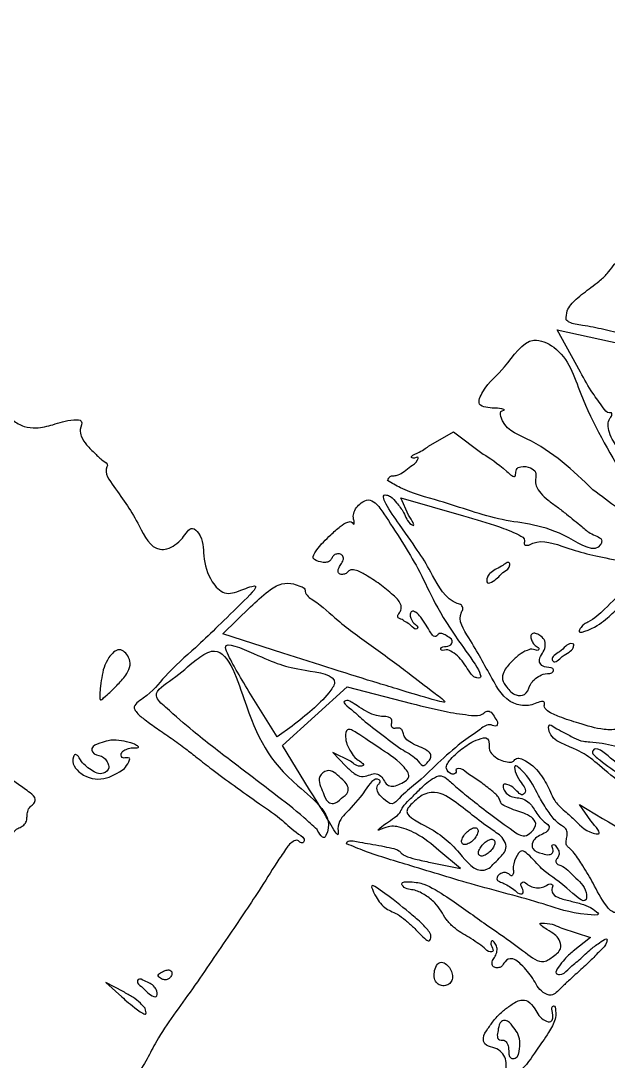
# Model space of a CAD drawing. Extents: x -3.6 to 33.9, y 40.4 to 75.
# Drawn here: x 18.51 to 23.37, y 54.42 to 63.03 of the extents above; entities that cross this region are included whole.
import ezdxf

# ---------------------------------------------------------------- set-up
doc = ezdxf.new("R2010")
doc.units = 0
doc.layers.add('Layer_1', color=7, linetype='CONTINUOUS')

msp = doc.modelspace()

# ---------------------------------------------------------------- linework, layer by layer
at = {"layer": 'Layer_1', "color": 7}
for points in [[(23.019253, 60.556462)], [(22.496498, 58.465042)], [(23.082965, 57.869512)], [(20.67305, 57.797137)], [(19.309579, 57.538492)], [(21.892572, 56.917005)], [(21.153876, 56.761433)], [(20.894347, 56.664555)], [(20.957985, 56.334795)], [(22.178307, 56.293463)], [(21.201965, 56.217698)], [(22.317452, 56.197935)], [(22.465667, 56.099595)], [(21.755776, 55.526392)], [(19.754564, 55.132988)], [(21.930716, 55.168913)], [(22.744844, 55.10331)], [(19.632518, 54.998212)], [(19.533384, 54.856155)], [(22.633448, 54.52251)]]:
    msp.add_lwpolyline(points, close=True, dxfattribs=at)
for points in [[(23.136856, 60.123135), (22.945494, 60.474038), (23.561892, 60.337823)], [(21.879663, 59.509627), (22.086908, 59.62944), (22.333108, 59.444948)], [(21.541826, 59.225423), (21.541691, 59.2254)], [(23.24139, 59.149358), (23.241416, 59.149463)], [(21.714373, 58.939853), (21.650195, 59.083253), (22.171106, 58.93353)], [(20.673052, 57.797175), (20.177156, 57.955597), (20.406761, 58.179142)], [(22.180876, 57.699502), (22.180859, 57.699795)], [(20.750589, 57.191437), (20.626464, 57.103845), (20.407393, 57.456682)], [(20.894307, 56.664615), (20.671787, 57.031095), (20.939874, 57.273773), (21.207961, 57.51645), (21.740359, 57.37938)], [(22.719476, 57.527048), (22.719483, 57.5268)], [(21.235011, 56.902613), (21.088943, 56.974088), (21.195293, 56.861633)], [(19.364188, 56.841127), (19.364186, 56.841345)], [(21.507675, 56.74638), (21.507656, 56.746238)], [(23.222963, 56.40738), (23.130686, 56.542455), (23.320028, 56.428358)], [(21.896026, 56.06256), (22.14553, 56.01291), (21.966685, 56.163525)], [(22.984473, 55.518555), (23.221676, 55.442332), (23.07808, 55.328062)], [(19.353514, 54.99354), (19.208674, 55.069252), (19.34101, 54.95004)]]:
    msp.add_lwpolyline(points, dxfattribs=at)
at = {"layer": 'Layer_1', "color": 1}
msp.add_open_spline([(26.879055, 46.165073), (25.053792, 44.812835), (21.453543, 42.145605), (14.976456, 40.353479), (8.554845, 40.482925), (2.810203, 42.732913), (-1.47493, 46.872432), (-3.677904, 52.393004), (-3.506821, 58.493531), (-1.109716, 64.399494), (3.172887, 69.467984), (8.838825, 73.13905), (15.243024, 75.014668), (21.683129, 74.864038), (27.423496, 72.618946), (31.708651, 68.479402), (33.915527, 62.95436), (33.727928, 56.872752), (31.397487, 50.890427), (28.416989, 47.773437), (26.879055, 46.165073)], degree=3, knots=[0, 0, 0, 0, 6.766367, 13.346357, 19.73316, 25.749556, 31.41027, 37.120766, 43.060724, 49.272926, 55.895829, 62.662196, 69.242186, 75.628989, 81.645385, 87.3061, 93.016595, 98.956553, 105.168756, 111.791658, 111.791658, 111.791658, 111.791658], dxfattribs=at)
at = {"layer": 'Layer_1', "color": 7}
for points, knots in [([(12.908313, 62.069722), (12.985274, 62.053514), (13.12129, 62.024867), (13.286492, 61.99604), (13.392733, 61.983628), (13.465095, 61.993939), (13.54021, 61.987402), (13.794437, 61.958453), (14.131521, 61.898396), (14.539198, 61.846976), (14.761083, 61.763507), (14.979744, 61.762374), (14.975327, 61.592128), (14.854241, 61.669412), (14.748378, 61.632824), (14.913764, 61.595222), (15.004373, 61.531811), (15.349057, 61.532803), (15.241598, 61.284195), (14.998975, 61.46286), (14.789169, 61.489838), (14.691417, 61.519295), (14.565838, 61.51939), (14.66107, 61.455371), (14.750216, 61.431081), (14.910856, 61.381346), (15.070329, 61.335791), (15.216173, 61.28883), (15.301581, 61.234495), (15.373899, 61.209555), (15.369449, 61.155712), (15.312554, 61.192153), (15.274634, 61.192762), (15.235013, 61.178663), (15.237526, 61.147915), (15.234966, 61.109042), (15.171885, 61.131377), (15.116374, 61.157855), (15.068123, 61.196064), (14.998223, 61.204913), (15.033217, 61.134212), (15.09019, 61.084294), (15.216859, 61.002135), (15.343333, 60.987334), (15.405722, 60.922783), (15.407113, 60.884875), (15.397977, 60.846898), (15.3919, 60.794273), (15.337191, 60.800977), (15.316239, 60.853063), (15.278674, 60.906721), (15.202843, 60.904253), (15.150412, 60.851103), (15.08754, 60.810029), (15.017014, 60.794327), (14.968819, 60.821175), (14.911729, 60.845892), (14.936659, 60.895073), (14.993757, 60.885138), (15.051571, 60.87445), (15.075822, 60.924656), (15.018848, 60.948649), (14.974474, 60.974655), (14.91507, 60.977981), (14.861103, 60.955294), (14.798513, 60.931573), (14.716801, 60.947829), (14.635506, 60.987751), (14.547808, 61.030799), (14.458279, 61.050671), (14.393953, 61.071216), (14.317566, 61.036623), (14.459874, 60.97715), (14.592849, 60.911827), (14.857337, 60.798498), (15.076114, 60.665552), (15.215161, 60.564103), (15.256082, 60.491855), (15.293592, 60.481067), (15.302653, 60.514139), (15.31593, 60.539517), (15.343656, 60.556186), (15.372416, 60.55615), (15.397289, 60.543395), (15.40064, 60.51467), (15.373824, 60.49196), (15.361907, 60.438582), (15.371148, 60.36297), (15.398493, 60.27133), (15.427331, 60.173892), (15.443251, 60.080859), (15.432836, 59.984135), (15.429024, 59.868003), (15.456447, 59.777582), (15.506823, 59.655497), (15.561363, 59.710612), (15.592688, 59.768797), (15.640305, 59.862405), (15.691905, 59.978963), (15.750769, 60.105653), (15.807842, 60.227751), (15.856116, 60.334981), (15.896094, 60.419321), (15.915381, 60.478421), (15.937172, 60.514766), (15.971208, 60.519281), (16.003161, 60.504153), (16.026199, 60.471592), (16.027976, 60.427346), (15.996492, 60.375961), (15.964804, 60.292921), (16.057595, 60.216951), (16.145254, 60.243141), (16.206604, 60.27362), (16.249385, 60.28055), (16.281852, 60.26527), (16.283564, 60.2353), (16.260664, 60.215946), (16.229549, 60.212201), (16.196046, 60.205511), (16.173236, 60.177959), (16.174285, 60.145455), (16.18594, 60.114687), (16.221433, 60.108611), (16.270127, 60.158653), (16.381552, 60.181008), (16.512189, 60.161526), (16.604987, 60.087729), (16.598829, 60.01321), (16.647849, 59.989866), (16.693801, 60.012733), (16.730745, 60.034125), (16.774655, 60.027058), (16.764607, 59.987319), (16.743089, 59.957735), (16.700425, 59.934689), (16.657582, 59.921359), (16.593002, 59.928053), (16.610463, 59.863347), (16.746389, 59.798818), (16.979259, 59.598451), (17.289804, 59.498002), (17.501232, 59.212307), (17.598387, 59.268105), (17.620751, 59.301413), (17.650404, 59.342786), (17.670582, 59.388105), (17.680756, 59.428344), (17.660503, 59.458134), (17.628428, 59.450095), (17.604661, 59.425977), (17.590927, 59.391441), (17.576983, 59.353565), (17.533592, 59.344392), (17.499476, 59.367294), (17.453322, 59.400854), (17.499905, 59.459773), (17.566148, 59.478537), (17.620958, 59.51413), (17.671806, 59.538289), (17.665745, 59.563919), (17.651005, 59.58314), (17.706246, 59.58778), (17.746777, 59.5957), (17.812304, 59.607106), (17.866464, 59.634656), (17.891971, 59.666879), (17.909213, 59.709807), (17.870218, 59.714139), (17.844504, 59.669365), (17.772665, 59.649557), (17.702785, 59.697604), (17.693307, 59.762033), (17.711446, 59.801581), (17.737692, 59.806823), (17.761794, 59.776455), (17.831823, 59.792433), (17.87249, 59.850072), (17.904365, 59.915029), (17.874405, 59.945527), (17.85649, 59.928644), (17.850939, 59.905136), (17.836523, 59.876924), (17.808546, 59.860239), (17.777644, 59.859366), (17.751731, 59.876179), (17.745765, 59.908509), (17.774376, 59.952264), (17.773477, 60.042482), (17.694858, 60.138341), (17.563327, 60.203764), (17.394529, 60.279129), (17.296065, 60.36627), (17.153906, 60.471975), (17.215349, 60.512436), (17.265099, 60.510563), (17.412644, 60.490158), (17.556074, 60.453924), (17.770207, 60.394895), (17.737109, 60.284783), (17.711803, 60.205782), (17.776159, 60.134246), (17.892284, 60.112817), (18.026655, 60.05533), (18.140787, 59.93826), (18.167568, 59.825408), (18.172681, 59.738652), (18.125134, 59.705073), (18.064052, 59.726563), (17.983545, 59.743229), (17.938225, 59.652138), (18.003376, 59.604316), (18.044841, 59.555023), (18.059258, 59.500415), (18.051229, 59.446365), (18.042064, 59.395435), (18.057994, 59.349546), (18.092922, 59.322956), (18.138886, 59.321988), (18.16801, 59.366875), (18.168439, 59.422929), (18.177536, 59.484514), (18.208326, 59.536992), (18.256082, 59.565087), (18.311918, 59.576998), (18.326766, 59.644481), (18.313027, 59.706899), (18.255277, 59.806727), (18.367924, 59.813611), (18.425071, 59.726324), (18.52887, 59.667239), (18.645559, 59.65594), (18.787527, 59.688676), (18.889175, 59.729431), (19.028998, 59.730001), (18.989225, 59.649275), (19.005814, 59.582145), (19.050497, 59.512952), (19.121084, 59.450095), (19.168655, 59.39749), (19.230716, 59.363204), (19.191437, 59.28901), (19.333933, 59.099307), (19.459541, 58.914808), (19.584863, 58.646746), (19.721658, 58.656213), (19.785409, 58.693751), (19.851458, 58.746427), (19.910684, 58.860638), (20.018425, 58.751203), (20.01177, 58.589305), (20.057022, 58.409832), (20.190334, 58.267153), (20.314141, 58.311215), (20.515371, 58.389533), (20.178773, 58.059153), (20.018437, 57.898711), (19.70283, 57.622568), (19.582635, 57.456002), (19.422382, 57.361507), (19.47727, 57.28757), (19.541148, 57.237205), (19.638906, 57.167674), (19.752947, 57.091546), (19.864183, 57.01051), (19.973609, 56.922828), (20.105386, 56.819522), (20.278709, 56.69355), (20.47206, 56.554361), (20.665578, 56.423629), (20.761171, 56.322671), (20.864906, 56.259603), (20.840312, 56.222577), (20.814983, 56.225988), (20.79721, 56.253984), (20.737052, 56.229918), (20.689297, 56.160316), (20.597244, 56.021788), (20.445872, 55.776627), (20.200129, 55.419296), (19.923239, 55.003796), (19.611611, 54.590623), (19.517864, 54.345991), (19.321494, 54.145636), (19.386796, 54.119815), (19.39583, 54.093987), (19.395708, 54.065732), (19.375777, 54.040507), (19.341684, 54.029328), (19.295956, 54.043131), (19.223909, 54.008741), (19.143132, 53.930103), (19.035991, 53.799223), (18.893735, 53.614297), (18.706342, 53.390421), (18.56617, 53.227167), (18.494267, 53.143425)], [0, 0, 0, 0, 0.235801, 0.416737, 0.504202, 0.554265, 0.634872, 0.72918, 1.322073, 1.676196, 1.920001, 2.105714, 2.15498, 2.329899, 2.352013, 2.434267, 2.597599, 2.917187, 2.970284, 3.296404, 3.48469, 3.619821, 3.675509, 3.726079, 3.847525, 4.016867, 4.200481, 4.35911, 4.459537, 4.528389, 4.541029, 4.599051, 4.643997, 4.674875, 4.703607, 4.730169, 4.770011, 4.850463, 4.936907, 4.967022, 5.007608, 5.096562, 5.234859, 5.435051, 5.45944, 5.494917, 5.539375, 5.589125, 5.614161, 5.677585, 5.745057, 5.79465, 5.881466, 5.959827, 6.022644, 6.079984, 6.13707, 6.156732, 6.221194, 6.286142, 6.305758, 6.364163, 6.418533, 6.475504, 6.530026, 6.594528, 6.67183, 6.770013, 6.867491, 6.963989, 7.040859, 7.077877, 7.152256, 7.325308, 7.662819, 7.936535, 8.117462, 8.161439, 8.183642, 8.212375, 8.243522, 8.273109, 8.302741, 8.327758, 8.348801, 8.377309, 8.425583, 8.505391, 8.604705, 8.711737, 8.811164, 8.883745, 9.005433, 9.140822, 9.228177, 9.261496, 9.336496, 9.43911, 9.570659, 9.721002, 9.857591, 9.974874, 10.074606, 10.135239, 10.164877, 10.193489, 10.228412, 10.266856, 10.307525, 10.352365, 10.448758, 10.536253, 10.645626, 10.701164, 10.74385, 10.772542, 10.795584, 10.820394, 10.854181, 10.889243, 10.919899, 10.951632, 10.984214, 11.008222, 11.045151, 11.179977, 11.330209, 11.440275, 11.491543, 11.52492, 11.580705, 11.634256, 11.65745, 11.689132, 11.726817, 11.773651, 11.825103, 11.877554, 11.904868, 11.986232, 12.319457, 12.798518, 13.061662, 13.081725, 13.123712, 13.180028, 13.234316, 13.273361, 13.298578, 13.325197, 13.358309, 13.398356, 13.437582, 13.46996, 13.513738, 13.563966, 13.604461, 13.698035, 13.770845, 13.815445, 13.833074, 13.844475, 13.876284, 13.935591, 14.004757, 14.064681, 14.108753, 14.143187, 14.158099, 14.204917, 14.281264, 14.353496, 14.432261, 14.456022, 14.475205, 14.500454, 14.559892, 14.649901, 14.722761, 14.737896, 14.753801, 14.781614, 14.813968, 14.844493, 14.874841, 14.902436, 14.929553, 14.963342, 15.054166, 15.177149, 15.313088, 15.498546, 15.699931, 15.80966, 15.838852, 15.890305, 15.958344, 16.281115, 16.399874, 16.491836, 16.572605, 16.636072, 16.74878, 16.92174, 17.069562, 17.215765, 17.271054, 17.308793, 17.367748, 17.45878, 17.517631, 17.609247, 17.659113, 17.714498, 17.770677, 17.822594, 17.867815, 17.908072, 17.948472, 17.988877, 18.05168, 18.116273, 18.174108, 18.226053, 18.281498, 18.327903, 18.40761, 18.504647, 18.541301, 18.684744, 18.791065, 18.891371, 19.030454, 19.210622, 19.27305, 19.342989, 19.40011, 19.484414, 19.584739, 19.67396, 19.726485, 19.737923, 19.909834, 20.299776, 20.55841, 20.615221, 20.689721, 20.773191, 20.889807, 20.953204, 21.14513, 21.369926, 21.507737, 21.652035, 21.768484, 21.952717, 22.481144, 22.82735, 23.083023, 23.193097, 23.23567, 23.326083, 23.447402, 23.590923, 23.738981, 23.859654, 24.011592, 24.241613, 24.500019, 24.736507, 24.909461, 24.983309, 25.002052, 25.021102, 25.049231, 25.088953, 25.179463, 25.309978, 25.583512, 26.047492, 26.60158, 27.11766, 27.482208, 27.617521, 27.641686, 27.667012, 27.694667, 27.723511, 27.756943, 27.796025, 27.861067, 27.980225, 28.136761, 28.366497, 28.680929, 29.012092, 29.012092, 29.012092, 29.012092]), ([(23.019253, 60.556455), (23.019995, 60.581519), (23.021969, 60.648268), (23.110955, 60.737832), (23.205428, 60.810288), (23.29617, 60.87638), (23.358386, 60.935965), (23.406338, 60.999446), (23.4505, 61.05589), (23.501311, 61.092918), (23.588366, 61.12824), (23.739792, 61.000507), (23.981609, 60.864399), (24.291729, 60.625761), (24.600041, 60.393492), (24.839421, 60.231174), (24.979707, 60.124393), (25.039812, 60.107267), (25.06459, 60.090411), (25.021824, 60.035771), (24.839072, 60.154015), (24.554391, 60.155503), (24.137992, 60.287), (23.722032, 60.383634), (23.392424, 60.462438), (23.19413, 60.505558), (23.097521, 60.517193), (23.04916, 60.530282), (23.02769, 60.549077), (23.019253, 60.556462)], [0, 0, 0, 0, 0.073326, 0.195274, 0.352184, 0.438701, 0.530642, 0.609319, 0.677609, 0.743846, 0.797958, 0.943808, 1.25922, 1.677681, 2.097295, 2.415304, 2.56325, 2.598026, 2.618084, 2.63239, 2.77104, 3.105596, 3.564053, 4.03407, 4.398877, 4.579659, 4.640864, 4.69235, 4.725676, 4.725676, 4.725676, 4.725676]), ([(23.241416, 59.149463), (23.075584, 59.30769), (22.842001, 59.530562), (22.489596, 59.653956), (22.470561, 59.805121), (22.523166, 59.809411), (22.462505, 59.82359), (22.415343, 59.824509), (22.266958, 59.832956), (22.359462, 60.034579), (22.525685, 60.146204), (22.689138, 60.443238), (23.025814, 60.2949), (23.156748, 59.831712), (23.447204, 59.336634), (23.623982, 59.064507), (23.699183, 58.801071), (23.555538, 58.927649), (23.433844, 59.000333), (23.311007, 59.095451), (23.24139, 59.149358)], [0, 0, 0, 0, 0.692248, 0.97507, 1.023139, 1.045122, 1.070412, 1.134804, 1.258199, 1.361594, 1.637, 1.964575, 2.138468, 2.583791, 3.354471, 3.733364, 3.81731, 3.908986, 4.101445, 4.353195, 4.353195, 4.353195, 4.353195]), ([(23.683282, 59.021475), (23.655633, 59.086675), (23.608998, 59.196648), (23.564125, 59.335979), (23.569922, 59.431174), (23.602614, 59.472733), (23.604838, 59.51116), (23.578267, 59.532642), (23.547235, 59.530896), (23.517039, 59.515483), (23.5095, 59.487012), (23.47994, 59.46308), (23.442679, 59.505973), (23.407195, 59.550445), (23.376343, 59.618435), (23.362482, 59.682456), (23.374374, 59.735805), (23.397549, 59.758455), (23.400108, 59.789608), (23.356545, 59.77988), (23.309765, 59.856075), (23.227032, 59.958261), (23.169851, 60.062808), (23.136856, 60.123135)], [0, 0, 0, 0, 0.212344, 0.358158, 0.438714, 0.482188, 0.5141, 0.541938, 0.572874, 0.603551, 0.635627, 0.658893, 0.699805, 0.768999, 0.847293, 0.915272, 0.965445, 0.999422, 1.016839, 1.035394, 1.100983, 1.249793, 1.452808, 1.452808, 1.452808, 1.452808]), ([(21.541691, 59.2254), (21.545213, 59.233851), (21.551826, 59.249716), (21.572237, 59.267001), (21.599698, 59.264159), (21.636559, 59.2725), (21.682506, 59.300856), (21.734112, 59.347653), (21.780126, 59.37127), (21.80252, 59.431997), (21.761276, 59.403119), (21.723104, 59.425226), (21.820576, 59.464384), (21.856299, 59.491737), (21.879663, 59.509627)], [0, 0, 0, 0, 0.027452, 0.051536, 0.073224, 0.106984, 0.163621, 0.233413, 0.31106, 0.331993, 0.374835, 0.387897, 0.445957, 0.555727, 0.555727, 0.555727, 0.555727]), ([(22.333108, 59.444948), (22.388231, 59.410279), (22.460997, 59.364515), (22.599244, 59.235291), (22.60254, 59.292475), (22.60578, 59.317037), (22.621786, 59.334665), (22.663261, 59.344089), (22.716644, 59.340184), (22.778155, 59.296294), (22.76241, 59.235331), (22.768932, 59.173774), (22.809749, 59.114852), (22.871619, 59.059638), (22.947044, 59.006765), (23.018914, 58.950658), (23.085053, 58.895031), (23.1571, 58.840875), (23.217877, 58.777579), (23.328083, 58.751428), (23.272209, 58.607257), (22.899683, 58.867388), (22.513331, 58.864596), (22.035096, 59.045351), (21.709618, 59.124609), (21.576773, 59.204426), (21.541826, 59.225423)], [0, 0, 0, 0, 0.243293, 0.321164, 0.354696, 0.376722, 0.398171, 0.420198, 0.501624, 0.556256, 0.617104, 0.669383, 0.74092, 0.82402, 0.91867, 1.01678, 1.097154, 1.179204, 1.281772, 1.382723, 1.414347, 1.681619, 2.254701, 2.796136, 3.137418, 3.259246, 3.259246, 3.259246, 3.259246]), ([(24.087466, 56.924625), (23.990436, 56.953876), (23.824048, 57.004035), (23.688089, 57.076449), (23.530254, 57.109711), (23.570842, 57.16211), (23.602157, 57.203344), (23.628856, 57.239611), (23.697234, 57.302034), (23.625005, 57.283464), (23.574755, 57.227235), (23.466244, 57.158923), (23.302864, 57.160707), (23.139357, 57.210396), (22.981131, 57.261047), (22.881848, 57.301137), (22.829932, 57.349691), (22.847378, 57.393414), (22.800964, 57.398015), (22.764282, 57.374661), (22.704742, 57.361286), (22.643743, 57.362112), (22.513077, 57.398157), (22.378778, 57.631917), (22.257842, 57.859381), (22.112547, 58.078328), (22.170282, 58.163957), (22.152764, 58.198552), (22.02493, 58.226384), (21.869997, 58.537122), (21.756738, 58.693245), (21.446037, 59.137127), (21.580409, 59.089837), (21.619977, 59.033212), (21.684684, 58.960108), (21.703616, 58.879289), (21.777976, 58.83963), (21.744108, 58.892997), (21.714373, 58.939853)], [0, 0, 0, 0, 0.289277, 0.496054, 0.576425, 0.607678, 0.663552, 0.732277, 0.788583, 0.809672, 0.903966, 1.038533, 1.167357, 1.381421, 1.551401, 1.661394, 1.711129, 1.74033, 1.764919, 1.818285, 1.877707, 1.941946, 2.00101, 2.27582, 2.660781, 2.881777, 2.915413, 2.944086, 2.981012, 3.290557, 3.794243, 4.060019, 4.095165, 4.167777, 4.266579, 4.386398, 4.399257, 4.491786, 4.491786, 4.491786, 4.491786]), ([(22.180859, 57.699795), (22.166, 57.721313), (22.137618, 57.762415), (22.081567, 57.80349), (22.036028, 57.831794), (21.9811, 57.81146), (21.98234, 57.850122), (22.029926, 57.850114), (22.072959, 57.862209), (22.079318, 57.91139), (22.036563, 57.933992), (22.004882, 57.956009), (21.965269, 57.964537), (21.953552, 57.938783), (21.921809, 57.927627), (21.892967, 57.977631), (21.858921, 58.02729), (21.8199, 58.090306), (21.785054, 58.131352), (21.740052, 58.150553), (21.722995, 58.11563), (21.736165, 58.079872), (21.750743, 58.043093), (21.804284, 58.010741), (21.767097, 57.985346), (21.735271, 58.033395), (21.690483, 58.051496), (21.658835, 58.078496), (21.629743, 58.08389), (21.622167, 58.104415), (21.634705, 58.126696), (21.659855, 58.154117), (21.649783, 58.22147), (21.575844, 58.287768), (21.480291, 58.369378), (21.370761, 58.437119), (21.291932, 58.483842), (21.226686, 58.489773), (21.206102, 58.457294), (21.177769, 58.448206), (21.149721, 58.444883), (21.128237, 58.466434), (21.135399, 58.500052), (21.155429, 58.530605), (21.175891, 58.562562), (21.176813, 58.599406), (21.150049, 58.619275), (21.120188, 58.619019), (21.091503, 58.606876), (21.079322, 58.58007), (21.061993, 58.553591), (21.024838, 58.544792), (20.980882, 58.551693), (20.904084, 58.572953), (20.975597, 58.688479), (21.051139, 58.755969), (21.140841, 58.841246), (21.1977, 58.879519), (21.245786, 58.890183), (21.260512, 58.856099), (21.268978, 58.883771), (21.255144, 58.908724), (21.258897, 58.956102), (21.282169, 59.003275), (21.323528, 59.042837), (21.381798, 59.078205), (21.45795, 59.030717), (21.584832, 58.837868), (21.857821, 58.418862), (21.940318, 58.132313), (22.388204, 57.549282), (22.245945, 57.60366), (22.217335, 57.645651), (22.194231, 57.679777), (22.180876, 57.699502)], [0, 0, 0, 0, 0.078103, 0.149182, 0.203236, 0.246891, 0.255886, 0.303196, 0.353503, 0.378647, 0.431281, 0.474852, 0.505995, 0.530678, 0.549351, 0.594652, 0.669013, 0.748494, 0.807577, 0.840017, 0.865579, 0.901474, 0.94929, 1.001219, 1.010433, 1.066954, 1.121434, 1.165477, 1.189672, 1.201081, 1.225207, 1.26045, 1.310351, 1.405818, 1.55063, 1.690722, 1.787476, 1.832244, 1.862537, 1.892389, 1.91957, 1.942126, 1.971428, 2.012674, 2.05367, 2.084185, 2.112012, 2.142659, 2.171262, 2.199333, 2.228363, 2.26293, 2.303912, 2.372015, 2.43755, 2.618099, 2.722324, 2.795642, 2.831263, 2.850186, 2.861168, 2.893889, 2.940594, 2.99376, 3.048892, 3.114493, 3.174764, 3.290055, 3.822338, 4.510668, 4.852482, 4.877174, 4.92963, 5.001489, 5.001489, 5.001489, 5.001489]), ([(22.171106, 58.93353), (22.270589, 58.904259), (22.429492, 58.857506), (22.583918, 58.79792), (22.687962, 58.744499), (22.664772, 58.693057), (22.708887, 58.685968), (22.80519, 58.749383), (23.09432, 58.637322), (23.315498, 58.587623), (23.745976, 58.511385), (23.492422, 58.315408), (23.368408, 58.188189), (23.243758, 58.070776), (23.165916, 58.037095), (23.143608, 58.011674), (23.107848, 57.953907), (23.270356, 58.008214), (23.341308, 58.074313), (23.447088, 58.159593), (23.4898, 58.23221), (23.536579, 58.277634), (23.574064, 58.311875), (23.594535, 58.330575)], [0, 0, 0, 0, 0.302887, 0.483797, 0.551951, 0.582168, 0.60498, 0.656208, 0.930431, 1.371108, 1.603221, 1.773616, 2.058174, 2.232883, 2.267308, 2.305338, 2.342114, 2.417055, 2.608002, 2.750537, 2.791488, 2.860776, 2.944139, 2.944139, 2.944139, 2.944139]), ([(22.49649, 58.465035), (22.525012, 58.481278), (22.558575, 58.500391), (22.547461, 58.564252), (22.481785, 58.508871), (22.43356, 58.492943), (22.390931, 58.459312), (22.361705, 58.427577), (22.358548, 58.361739), (22.443139, 58.405875), (22.474581, 58.44074), (22.496498, 58.465042)], [0, 0, 0, 0, 0.084012, 0.098859, 0.167883, 0.230142, 0.283806, 0.319571, 0.366784, 0.414366, 0.523847, 0.523847, 0.523847, 0.523847]), ([(20.406761, 58.179142), (20.45467, 58.22463), (20.532729, 58.298743), (20.653176, 58.377878), (20.755432, 58.375987), (20.812321, 58.350755), (20.860177, 58.335838), (20.857169, 58.278048), (20.983477, 58.202978), (21.148429, 58.042019), (21.423264, 57.849293), (21.711651, 57.637078), (21.863564, 57.514927), (22.068849, 57.364893), (21.715735, 57.471488), (21.390066, 57.567134), (20.956076, 57.706349), (20.67305, 57.797137)], [0, 0, 0, 0, 0.198966, 0.324178, 0.420561, 0.48374, 0.52484, 0.543328, 0.64224, 0.90441, 1.274465, 1.646481, 1.91355, 2.018098, 2.14917, 2.591183, 3.419861, 3.419861, 3.419861, 3.419861]), ([(20.407393, 57.456682), (20.369916, 57.518482), (20.304604, 57.626181), (20.239861, 57.743168), (20.157613, 57.915549), (20.587652, 57.723201), (20.717252, 57.669132), (21.162833, 57.61151), (21.030609, 57.432183), (20.917223, 57.323469), (20.807812, 57.236778), (20.750589, 57.191437)], [0, 0, 0, 0, 0.212368, 0.370101, 0.439888, 0.678746, 1.127494, 1.391974, 1.486918, 1.683576, 1.899214, 1.899214, 1.899214, 1.899214]), ([(22.719483, 57.5268), (22.726798, 57.540746), (22.743072, 57.571773), (22.790286, 57.603032), (22.842653, 57.632451), (22.907373, 57.622319), (22.920483, 57.677622), (22.853375, 57.674511), (22.807293, 57.695261), (22.790179, 57.750298), (22.824141, 57.794942), (22.849481, 57.844184), (22.846847, 57.899726), (22.814103, 57.936854), (22.779252, 57.956009), (22.745605, 57.96435), (22.722911, 57.942541), (22.728468, 57.911211), (22.745137, 57.88031), (22.764663, 57.854316), (22.803135, 57.837657), (22.781293, 57.812108), (22.743975, 57.836112), (22.688345, 57.818413), (22.625127, 57.782696), (22.561629, 57.718992), (22.50391, 57.656692), (22.482393, 57.571972), (22.533932, 57.506239), (22.587826, 57.441897), (22.688325, 57.444737), (22.708338, 57.497618), (22.719476, 57.527048)], [0, 0, 0, 0, 0.046639, 0.103762, 0.163977, 0.233194, 0.248462, 0.309702, 0.364102, 0.402872, 0.462154, 0.520569, 0.56863, 0.618206, 0.660375, 0.690267, 0.712638, 0.741602, 0.777439, 0.816574, 0.849578, 0.860843, 0.899233, 0.953669, 1.029584, 1.116527, 1.221615, 1.283335, 1.357068, 1.457082, 1.52551, 1.611378, 1.611378, 1.611378, 1.611378]), ([(19.309582, 57.538492), (19.335528, 57.566211), (19.378406, 57.612019), (19.416483, 57.692452), (19.402421, 57.772878), (19.317159, 57.855875), (19.205771, 57.737522), (19.177579, 57.623899), (19.162599, 57.507296), (19.157792, 57.456235), (19.159583, 57.3978), (19.206583, 57.439307), (19.247288, 57.473753), (19.286851, 57.514871), (19.309579, 57.538492)], [0, 0, 0, 0, 0.114172, 0.188682, 0.254471, 0.354103, 0.462452, 0.639354, 0.730184, 0.795901, 0.823438, 0.854474, 0.924282, 1.018522, 1.018522, 1.018522, 1.018522]), ([(20.957982, 56.334803), (20.922178, 56.368221), (20.808143, 56.474657), (20.570547, 56.656193), (20.265202, 56.890308), (19.95097, 57.127898), (19.762229, 57.297071), (19.57269, 57.462444), (19.8029, 57.600305), (19.915319, 57.715545), (20.195748, 57.908373), (20.4138, 57.187401), (20.60794, 56.808571), (21.122487, 56.446793), (21.015403, 56.259673), (20.979969, 56.295117), (20.966842, 56.318808), (20.957985, 56.334795)], [0, 0, 0, 0, 0.146914, 0.467917, 0.89394, 1.312162, 1.613155, 1.734264, 1.924587, 2.180292, 2.325145, 2.799564, 3.650225, 4.12066, 4.143753, 4.172732, 4.232857, 4.232857, 4.232857, 4.232857]), ([(23.082967, 57.869512), (23.0748, 57.872618), (23.051056, 57.881644), (23.007263, 57.848194), (22.969251, 57.802803), (22.889927, 57.766289), (22.923401, 57.704775), (22.9864, 57.774736), (23.037878, 57.797182), (23.08031, 57.832476), (23.082252, 57.85957), (23.082965, 57.869512)], [0, 0, 0, 0, 0.02514, 0.073086, 0.141887, 0.231856, 0.244238, 0.329316, 0.396659, 0.446991, 0.476171, 0.476171, 0.476171, 0.476171]), ([(21.740359, 57.37938), (21.83998, 57.354308), (22.005015, 57.312773), (22.196655, 57.283368), (22.318327, 57.274305), (22.36049, 57.32425), (22.409094, 57.306076), (22.425494, 57.261627), (22.459726, 57.225827), (22.438933, 57.182609), (22.376764, 57.221215), (22.279903, 57.140586), (22.133398, 57.046725), (21.958953, 56.886499), (21.79124, 56.722331), (21.66568, 56.628602), (21.577519, 56.525874), (21.504849, 56.593034), (21.455213, 56.636811), (21.449405, 56.698305), (21.474459, 56.716214), (21.484174, 56.736453), (21.434654, 56.779892), (21.324387, 56.603927), (21.225828, 56.504578), (21.119793, 56.390412), (21.142928, 56.252883), (20.996125, 56.509809), (20.937279, 56.599279), (20.894347, 56.664555)], [0, 0, 0, 0, 0.305665, 0.506376, 0.599155, 0.64363, 0.676394, 0.731854, 0.784855, 0.8055, 0.849777, 0.945204, 1.140077, 1.396143, 1.647708, 1.829717, 1.90306, 1.986536, 2.064815, 2.112903, 2.139338, 2.156496, 2.168782, 2.3122, 2.554213, 2.705027, 2.750766, 2.869322, 3.18918, 3.18918, 3.18918, 3.18918]), ([(21.892564, 56.917088), (21.897336, 56.929601), (21.908097, 56.957817), (21.862485, 56.998058), (21.804909, 57.019664), (21.741263, 57.04819), (21.692124, 57.08337), (21.670559, 57.12393), (21.667177, 57.157966), (21.642199, 57.177865), (21.615102, 57.175348), (21.588594, 57.17015), (21.569926, 57.192889), (21.57729, 57.219076), (21.577261, 57.250954), (21.545109, 57.272015), (21.50098, 57.270095), (21.441886, 57.278165), (21.374118, 57.305704), (21.310352, 57.34762), (21.255106, 57.382392), (21.2147, 57.409631), (21.160701, 57.392406), (21.266261, 57.312404), (21.340211, 57.23467), (21.507606, 57.11649), (21.655595, 56.99239), (21.772418, 56.941379), (21.827859, 56.85562), (21.857197, 56.873184), (21.872162, 56.891731), (21.885049, 56.907689), (21.892572, 56.917005)], [0, 0, 0, 0, 0.036975, 0.083378, 0.155698, 0.22909, 0.290707, 0.332782, 0.363098, 0.389676, 0.417846, 0.44332, 0.464309, 0.492356, 0.521644, 0.552681, 0.593841, 0.653275, 0.730274, 0.811073, 0.880999, 0.928937, 0.951243, 1.017252, 1.170853, 1.380491, 1.58936, 1.740538, 1.801295, 1.811659, 1.837239, 1.873123, 1.873123, 1.873123, 1.873123]), ([(24.041493, 56.28165), (24.017154, 56.304349), (23.97289, 56.345629), (23.92592, 56.408289), (23.91077, 56.46581), (23.922867, 56.502077), (23.924842, 56.528857), (23.912158, 56.548731), (23.883737, 56.556149), (23.84901, 56.582423), (23.80889, 56.598826), (23.755029, 56.66008), (23.747364, 56.596956), (23.794288, 56.558879), (23.871244, 56.487327), (23.798378, 56.442225), (23.750775, 56.509093), (23.703753, 56.550496), (23.681567, 56.594718), (23.695566, 56.678995), (23.552872, 56.802264), (23.448483, 56.871469), (23.25573, 57.041158), (23.233787, 56.964912), (23.263836, 56.939145), (23.34118, 56.877099), (23.459965, 56.792142), (23.573686, 56.725861), (23.656786, 56.57994), (23.279287, 56.862383), (23.187414, 56.986154), (22.860234, 57.084485), (22.878167, 57.213186), (22.941394, 57.168917), (22.996179, 57.14309), (23.07806, 57.095608), (23.150882, 57.064115), (23.334797, 57.059472), (23.733518, 56.943299), (24.078622, 56.761379), (24.743276, 56.742976), (24.60596, 56.508969), (24.490267, 56.391473), (24.353677, 56.279238), (24.242824, 56.188117), (24.125042, 56.199724), (24.073695, 56.250045), (24.041445, 56.28165)], [0, 0, 0, 0, 0.099731, 0.181372, 0.233105, 0.268691, 0.295237, 0.310096, 0.335171, 0.379686, 0.434236, 0.495656, 0.510567, 0.594236, 0.688131, 0.711109, 0.814081, 0.863822, 0.911321, 0.952357, 1.110401, 1.371096, 1.529621, 1.546901, 1.581224, 1.632725, 1.858251, 2.000628, 2.048066, 2.274403, 2.691984, 2.963538, 2.978941, 3.024879, 3.109734, 3.208981, 3.292957, 3.346353, 3.757011, 4.466454, 4.863197, 4.966458, 5.169686, 5.379895, 5.499949, 5.577852, 5.709407, 5.709407, 5.709407, 5.709407]), ([(21.507656, 56.746238), (21.516779, 56.731019), (21.533331, 56.703406), (21.585678, 56.688834), (21.646425, 56.712719), (21.750846, 56.764339), (21.628527, 56.91668), (21.470275, 57.008393), (21.343557, 57.10109), (21.201542, 57.187607), (21.189724, 57.098997), (21.203144, 57.03994), (21.240297, 56.973311), (21.269826, 56.921207), (21.364655, 56.871403), (21.293391, 56.85147), (21.262129, 56.878856), (21.235011, 56.902613)], [0, 0, 0, 0, 0.051489, 0.093419, 0.148373, 0.253303, 0.355618, 0.60672, 0.828329, 0.907111, 0.966103, 1.028681, 1.103259, 1.177927, 1.253387, 1.268558, 1.367853, 1.367853, 1.367853, 1.367853]), ([(19.364186, 56.841345), (19.375694, 56.856983), (19.392619, 56.879982), (19.414614, 56.931163), (19.378353, 56.931223), (19.356454, 56.924258), (19.333469, 56.939958), (19.33476, 56.968747), (19.358646, 56.993743), (19.401263, 57.009148), (19.434143, 57.013344), (19.492832, 57.010959), (19.447018, 57.047356), (19.397612, 57.05799), (19.316025, 57.07763), (19.231173, 57.076434), (19.162072, 57.049519), (19.087981, 57.02854), (19.097935, 56.954085), (19.162425, 56.953541), (19.205388, 56.920989), (19.22538, 56.88783), (19.244293, 56.83835), (19.175304, 56.77861), (19.078118, 56.82977), (19.008977, 56.888979), (18.983985, 56.943251), (18.95256, 56.9632), (18.914707, 56.891744), (19.006683, 56.769333), (19.197514, 56.732863), (19.308898, 56.805214), (19.364188, 56.841127)], [0, 0, 0, 0, 0.065375, 0.096154, 0.119621, 0.147688, 0.16793, 0.191132, 0.22361, 0.2671, 0.318031, 0.351049, 0.373662, 0.441324, 0.5285, 0.615511, 0.688186, 0.765552, 0.795693, 0.878822, 0.915436, 0.955657, 0.995404, 1.06099, 1.165387, 1.286171, 1.3291, 1.351637, 1.374024, 1.524759, 1.718929, 1.910311, 1.910311, 1.910311, 1.910311]), ([(21.966685, 56.163525), (21.906588, 56.213549), (21.804677, 56.298379), (21.621844, 56.368958), (21.539602, 56.363), (21.449866, 56.322035), (21.49404, 56.364818), (21.534335, 56.386193), (21.591682, 56.431784), (21.63754, 56.461702), (21.653675, 56.495218), (21.673119, 56.535921), (21.729579, 56.58922), (21.808818, 56.670358), (21.887072, 56.743709), (21.98177, 56.794782), (22.053337, 56.740742), (22.130308, 56.667085), (22.251142, 56.572863), (22.405762, 56.449339), (22.538601, 56.355639), (22.664653, 56.264851), (22.736629, 56.316043), (22.786367, 56.382042), (22.712513, 56.464296), (22.618394, 56.48125), (22.538774, 56.521393), (22.484631, 56.540354), (22.472625, 56.576152), (22.452677, 56.620006), (22.383335, 56.670396), (22.300405, 56.742768), (22.205316, 56.793682), (22.152981, 56.845066), (22.100633, 56.837354), (22.11445, 56.808979), (22.092395, 56.79269), (22.056361, 56.796007), (22.007905, 56.848589), (22.07748, 56.939689), (22.168884, 57.015581), (22.259364, 57.076275), (22.381881, 57.108727), (22.380399, 57.032182), (22.383631, 56.981976), (22.422107, 56.942034), (22.471932, 56.91024), (22.524737, 56.895611), (22.576573, 56.8886), (22.609389, 56.940713), (22.726791, 56.889492), (22.813809, 56.793279), (22.87947, 56.673378), (22.919924, 56.57413), (22.987717, 56.503061), (23.101033, 56.41309), (23.174133, 56.317978), (23.328107, 56.287828), (23.267593, 56.356634), (23.222963, 56.40738)], [0, 0, 0, 0, 0.237669, 0.403038, 0.535067, 0.563957, 0.587687, 0.656538, 0.738301, 0.795311, 0.816935, 0.848484, 0.930338, 1.045819, 1.187494, 1.264649, 1.330724, 1.430667, 1.594501, 1.786891, 2.01563, 2.120756, 2.182239, 2.263552, 2.325442, 2.46674, 2.54667, 2.600634, 2.621483, 2.656423, 2.744475, 2.869414, 2.989462, 3.064866, 3.086184, 3.110431, 3.129858, 3.155217, 3.215317, 3.299891, 3.441885, 3.583379, 3.660486, 3.722326, 3.76185, 3.814457, 3.877493, 3.937983, 3.983618, 4.015392, 4.099286, 4.281759, 4.434683, 4.499384, 4.602031, 4.723751, 4.930573, 4.974955, 5.099654, 5.099654, 5.099654, 5.099654]), ([(21.195293, 56.861633), (21.217058, 56.839544), (21.254026, 56.802027), (21.323095, 56.767997), (21.382729, 56.783118), (21.430911, 56.804295), (21.481928, 56.788493), (21.498541, 56.76132), (21.507675, 56.74638)], [0, 0, 0, 0, 0.093352, 0.158554, 0.217686, 0.27105, 0.312855, 0.363907, 0.363907, 0.363907, 0.363907]), ([(23.320028, 56.428358), (23.385941, 56.389121), (23.471035, 56.338467), (23.653199, 56.222575), (23.562042, 56.204782), (23.522263, 56.187093), (23.496016, 56.158117), (23.497412, 56.121686), (23.53253, 56.10347), (23.574796, 56.121727), (23.621642, 56.153846), (23.656297, 56.217636), (23.730363, 56.192075), (23.747126, 56.12585), (23.751879, 56.034504), (23.819133, 56.046262), (23.793539, 56.129304), (23.790814, 56.208576), (23.879765, 56.23395), (23.947231, 56.17675), (24.030024, 56.1394), (24.077777, 56.105846), (24.134831, 56.074636), (24.061377, 56.011154), (23.995303, 55.938525), (23.865479, 55.830398), (23.737078, 55.720586), (23.625458, 55.625872), (23.553253, 55.556701), (23.507682, 55.518852), (23.469536, 55.507432), (23.438953, 55.52708), (23.438248, 55.563437), (23.458674, 55.597303), (23.495537, 55.623333), (23.537226, 55.648395), (23.565245, 55.6814), (23.592475, 55.707563), (23.579712, 55.740866), (23.537818, 55.712884), (23.496588, 55.688144), (23.42169, 55.622063), (23.316653, 55.743576), (23.255642, 55.874506), (23.165021, 56.023488), (23.1018, 56.12344), (23.05534, 56.176567), (23.021766, 56.200224), (23.01791, 56.235701), (23.025884, 56.27232), (23.031117, 56.312721), (23.014756, 56.351614), (22.97083, 56.37161), (22.916632, 56.418915), (22.856628, 56.50493), (22.771228, 56.646095), (22.724858, 56.760821), (22.563499, 56.909184), (22.623659, 56.729409), (22.697808, 56.671391), (22.653659, 56.60222), (22.591793, 56.680973), (22.54987, 56.705491), (22.49109, 56.716425), (22.500926, 56.666795), (22.522646, 56.634954), (22.564135, 56.606473), (22.614664, 56.5998), (22.667565, 56.5902), (22.714974, 56.560441), (22.74849, 56.51626), (22.77465, 56.467663), (22.81021, 56.425747), (22.843772, 56.392023), (22.885533, 56.367621), (22.869276, 56.319327), (22.810578, 56.291697), (22.738694, 56.256385), (22.733219, 56.156787), (22.814596, 56.139768), (22.868073, 56.122496), (22.913552, 56.137843), (22.912761, 56.17443), (22.895369, 56.203359), (22.922306, 56.217155), (22.940606, 56.186697), (22.959813, 56.161652), (22.963727, 56.123737), (22.946631, 56.09908), (22.927734, 56.075419), (22.945449, 56.046598), (23.010626, 56.028353), (23.08768, 55.937649), (23.186206, 55.863917), (23.192397, 55.6918), (22.976787, 55.908815), (22.834421, 55.977559), (22.736967, 56.104426), (22.646371, 56.177844), (22.592082, 56.091331), (22.577389, 56.025078), (22.585972, 55.975531), (22.569904, 55.945925), (22.547014, 55.966054), (22.526186, 55.981031), (22.491945, 55.980513), (22.464728, 55.96457), (22.445961, 55.943091), (22.445454, 55.915024), (22.4735, 55.902077), (22.508306, 55.88908), (22.551574, 55.861513), (22.597263, 55.83539), (22.628609, 55.796468), (22.672415, 55.810588), (22.654295, 55.851969), (22.637267, 55.888624), (22.673425, 55.909763), (22.702602, 55.872792), (22.747335, 55.855774), (22.798729, 55.850743), (22.846925, 55.862444), (22.877386, 55.891011), (22.91603, 55.876571), (22.895036, 55.839078), (22.910723, 55.791338), (22.979552, 55.760817), (23.063953, 55.742458), (23.162222, 55.715971), (23.228257, 55.688961), (23.32025, 55.620059), (23.051411, 55.641695), (22.815527, 55.733465), (22.27282, 55.867582), (21.786815, 56.02141), (21.425233, 56.125721), (21.251642, 56.197233), (21.201965, 56.217698)], [0, 0, 0, 0, 0.280917, 0.362663, 0.426157, 0.470596, 0.505265, 0.535218, 0.565364, 0.606972, 0.664054, 0.743363, 0.779156, 0.867384, 0.95048, 0.965169, 1.048466, 1.131932, 1.177422, 1.288262, 1.376638, 1.445591, 1.480649, 1.53162, 1.656239, 1.828658, 2.013575, 2.170731, 2.266143, 2.313399, 2.348677, 2.37695, 2.40826, 2.446371, 2.492057, 2.54243, 2.589899, 2.626227, 2.64246, 2.675023, 2.733693, 2.820363, 2.908387, 3.128212, 3.29451, 3.421506, 3.482843, 3.507129, 3.539707, 3.580386, 3.621817, 3.659933, 3.696668, 3.761777, 3.874082, 4.011928, 4.239457, 4.328068, 4.459375, 4.562005, 4.582456, 4.670546, 4.742333, 4.771392, 4.806225, 4.849379, 4.897733, 4.948033, 5.00145, 5.057888, 5.110881, 5.166011, 5.223769, 5.272597, 5.315738, 5.344933, 5.402638, 5.507404, 5.561717, 5.651827, 5.707154, 5.73944, 5.773472, 5.804708, 5.816216, 5.848073, 5.885942, 5.919661, 5.950747, 5.976247, 6.000715, 6.03609, 6.175447, 6.342547, 6.401057, 6.584836, 6.850762, 7.017024, 7.068648, 7.146356, 7.244663, 7.281987, 7.30111, 7.322048, 7.352387, 7.383281, 7.416354, 7.445349, 7.465965, 7.488893, 7.528246, 7.582021, 7.63903, 7.691617, 7.710844, 7.753167, 7.794953, 7.812766, 7.857202, 7.90746, 7.959544, 8.008374, 8.053796, 8.072974, 8.107833, 8.149362, 8.213714, 8.316634, 8.417648, 8.505215, 8.564173, 8.655747, 8.999745, 9.614491, 10.171032, 10.573195, 10.734419, 10.734419, 10.734419, 10.734419]), ([(18.405608, 56.236125), (18.412536, 56.254002), (18.425957, 56.288631), (18.457394, 56.3314), (18.496684, 56.353285), (18.533102, 56.370295), (18.554688, 56.405101), (18.556906, 56.445502), (18.559889, 56.48691), (18.579, 56.527563), (18.61558, 56.546837), (18.635227, 56.598978), (18.564633, 56.652162), (18.468988, 56.723243), (18.356404, 56.798255), (18.201783, 56.821866), (18.167117, 56.719982), (18.142537, 56.641946), (18.107112, 56.568618), (18.066868, 56.489936), (18.008948, 56.415696), (18.049279, 56.31574), (18.170006, 56.260869), (18.255781, 56.183083), (18.387889, 56.146982), (18.399444, 56.205369), (18.405609, 56.236523)], [0, 0, 0, 0, 0.057537, 0.111456, 0.154413, 0.191368, 0.230131, 0.269652, 0.311412, 0.355108, 0.39647, 0.431749, 0.500478, 0.61889, 0.811299, 0.912492, 1.015323, 1.081645, 1.167469, 1.254763, 1.354102, 1.421446, 1.544663, 1.73046, 1.79952, 1.87852, 1.87852, 1.87852, 1.87852]), ([(21.153857, 56.761388), (21.117224, 56.796515), (21.058699, 56.852634), (20.947285, 56.760149), (21.008188, 56.656492), (21.031438, 56.566369), (21.108072, 56.539882), (21.154566, 56.597966), (21.219292, 56.633137), (21.213615, 56.712807), (21.177234, 56.74242), (21.153876, 56.761433)], [0, 0, 0, 0, 0.128939, 0.205993, 0.341328, 0.430917, 0.473475, 0.552707, 0.627332, 0.675807, 0.762745, 0.762745, 0.762745, 0.762745]), ([(22.46567, 56.099595), (22.491282, 56.124422), (22.53377, 56.16561), (22.505816, 56.268925), (22.337213, 56.374702), (22.167469, 56.52001), (21.960073, 56.664275), (21.826381, 56.626459), (21.76693, 56.571828), (21.729689, 56.538506), (21.665229, 56.458963), (21.949855, 56.326266), (22.093565, 56.202474), (22.269511, 55.9741), (22.378845, 56.011315), (22.418566, 56.049183), (22.448612, 56.08134), (22.465667, 56.099595)], [0, 0, 0, 0, 0.098081, 0.162709, 0.287457, 0.671815, 0.868411, 0.9873, 1.053581, 1.108606, 1.141199, 1.337104, 1.706147, 1.954519, 1.983982, 2.041266, 2.116479, 2.116479, 2.116479, 2.116479]), ([(22.178307, 56.29347), (22.188506, 56.305079), (22.207568, 56.326775), (22.240123, 56.346179), (22.272905, 56.354867), (22.294707, 56.332083), (22.286496, 56.299153), (22.267514, 56.265971), (22.237029, 56.234952), (22.204991, 56.215277), (22.172096, 56.206647), (22.150372, 56.22939), (22.158251, 56.262492), (22.170902, 56.282028), (22.178307, 56.293463)], [0, 0, 0, 0, 0.045837, 0.085671, 0.115155, 0.136978, 0.16631, 0.207712, 0.253549, 0.293383, 0.322867, 0.34469, 0.37402, 0.415418, 0.415418, 0.415418, 0.415418]), ([(22.317452, 56.197943), (22.32765, 56.209551), (22.346712, 56.231248), (22.379267, 56.250651), (22.41205, 56.25934), (22.433851, 56.236555), (22.425641, 56.203625), (22.406659, 56.170443), (22.376174, 56.139425), (22.344135, 56.119749), (22.311241, 56.11112), (22.289517, 56.133863), (22.297395, 56.166965), (22.310047, 56.1865), (22.317452, 56.197935)], [0, 0, 0, 0, 0.045837, 0.085671, 0.115155, 0.136978, 0.16631, 0.207712, 0.253549, 0.293383, 0.322867, 0.34469, 0.37402, 0.415418, 0.415418, 0.415418, 0.415418]), ([(21.201966, 56.21763), (21.202332, 56.223666), (21.203164, 56.237366), (21.229148, 56.244717), (21.263855, 56.241011), (21.321244, 56.229721), (21.399304, 56.216053), (21.489004, 56.202061), (21.567176, 56.182347), (21.628792, 56.170794), (21.656326, 56.137814), (21.699381, 56.108244), (21.783891, 56.088741), (21.854689, 56.072211), (21.896026, 56.06256)], [0, 0, 0, 0, 0.016657, 0.037804, 0.068547, 0.125027, 0.210963, 0.307721, 0.395256, 0.457709, 0.484635, 0.521474, 0.612611, 0.74048, 0.74048, 0.74048, 0.74048]), ([(22.744838, 55.103273), (22.715285, 55.141905), (22.66615, 55.206137), (22.567178, 55.28698), (22.506152, 55.240492), (22.490665, 55.202029), (22.46164, 55.189978), (22.431911, 55.189783), (22.405169, 55.209206), (22.405296, 55.245624), (22.426711, 55.277805), (22.447471, 55.315106), (22.449021, 55.361139), (22.43355, 55.389641), (22.410012, 55.422854), (22.390006, 55.396183), (22.404707, 55.368754), (22.422919, 55.323443), (22.37293, 55.318823), (22.339863, 55.362502), (22.279491, 55.399829), (22.216739, 55.444084), (22.147698, 55.480522), (22.083196, 55.527844), (22.026481, 55.588482), (21.984245, 55.662694), (21.932189, 55.736476), (21.855153, 55.792117), (21.768157, 55.842602), (21.686107, 55.837733), (21.644126, 55.904109), (21.7602, 55.903687), (21.866512, 55.884365), (22.082708, 55.747509), (22.352899, 55.548126), (22.600947, 55.384655), (22.813735, 55.212306), (22.915943, 55.287888), (22.990835, 55.346281), (22.953981, 55.453286), (22.895554, 55.483604), (22.776329, 55.561966), (22.892688, 55.562119), (22.943594, 55.537957), (22.984473, 55.518555)], [0, 0, 0, 0, 0.152785, 0.254028, 0.318426, 0.346499, 0.3751, 0.405745, 0.433552, 0.46357, 0.503649, 0.548677, 0.591307, 0.630238, 0.660272, 0.672886, 0.71152, 0.75336, 0.773641, 0.833732, 0.905667, 0.988076, 1.063308, 1.139546, 1.22715, 1.309743, 1.39559, 1.495201, 1.592226, 1.694014, 1.716673, 1.786871, 1.903345, 2.120459, 2.495381, 2.918394, 3.087846, 3.17816, 3.275648, 3.336104, 3.470277, 3.544369, 3.581084, 3.730763, 3.730763, 3.730763, 3.730763]), ([(21.755776, 55.526392), (21.734369, 55.546452), (21.692548, 55.585641), (21.629505, 55.633219), (21.567686, 55.660802), (21.512886, 55.688891), (21.468065, 55.73827), (21.438423, 55.791019), (21.38326, 55.90186), (21.579531, 55.766105), (21.668993, 55.689768), (21.811736, 55.573369), (21.871501, 55.508379), (21.908633, 55.457942), (21.887205, 55.400465), (21.816525, 55.460665), (21.781895, 55.498133), (21.755776, 55.526392)], [0, 0, 0, 0, 0.088066, 0.172044, 0.235124, 0.290537, 0.356873, 0.423677, 0.50432, 0.582955, 0.888425, 1.014257, 1.109887, 1.157854, 1.196724, 1.238849, 1.368114, 1.368114, 1.368114, 1.368114]), ([(23.07808, 55.328062), (23.052425, 55.305838), (23.005107, 55.26485), (22.965991, 55.210241), (22.920419, 55.144907), (22.986129, 55.125972), (23.043651, 55.190777), (23.128666, 55.255329), (23.222342, 55.346982), (23.281849, 55.390038), (23.3628, 55.444452), (23.352007, 55.375742), (23.297658, 55.332012), (23.224098, 55.249783), (23.131443, 55.16942), (23.047825, 55.089025), (22.972917, 55.02437), (22.908428, 54.947409), (22.799763, 54.9961), (22.767042, 55.059977), (22.744844, 55.10331)], [0, 0, 0, 0, 0.098311, 0.181317, 0.234926, 0.263719, 0.342861, 0.467853, 0.602132, 0.704613, 0.755369, 0.783285, 0.860141, 0.974913, 1.107733, 1.230938, 1.317858, 1.41715, 1.485451, 1.629518, 1.629518, 1.629518, 1.629518]), ([(21.930718, 55.168913), (21.935893, 55.187588), (21.944381, 55.218224), (21.989818, 55.244254), (22.031225, 55.218885), (22.06202, 55.184238), (22.079454, 55.140333), (22.080558, 55.095494), (22.057556, 55.059258), (22.020214, 55.041191), (21.976901, 55.041578), (21.939109, 55.069272), (21.921965, 55.117176), (21.927674, 55.150932), (21.930716, 55.168913)], [0, 0, 0, 0, 0.056358, 0.092449, 0.137791, 0.185598, 0.233051, 0.276126, 0.315149, 0.354402, 0.395995, 0.438811, 0.486257, 0.540335, 0.540335, 0.540335, 0.540335]), ([(19.754564, 55.132988), (19.756095, 55.141853), (19.758907, 55.158145), (19.736151, 55.175841), (19.707583, 55.170784), (19.679505, 55.160063), (19.657533, 55.147514), (19.639711, 55.132908), (19.646691, 55.113782), (19.66425, 55.102429), (19.687351, 55.091439), (19.716176, 55.090773), (19.742403, 55.106125), (19.750441, 55.12388), (19.754564, 55.132988)], [0, 0, 0, 0, 0.02502, 0.045976, 0.074284, 0.107694, 0.13563, 0.153575, 0.167504, 0.188461, 0.215541, 0.243519, 0.271445, 0.30086, 0.30086, 0.30086, 0.30086]), ([(19.632517, 54.998182), (19.626455, 55.009901), (19.612996, 55.035916), (19.574171, 55.06587), (19.530963, 55.078877), (19.482598, 55.108565), (19.461023, 55.064855), (19.526447, 55.024626), (19.551096, 54.976238), (19.637415, 54.93727), (19.634096, 54.978568), (19.632518, 54.998212)], [0, 0, 0, 0, 0.039449, 0.08758, 0.138043, 0.190736, 0.206278, 0.26249, 0.363418, 0.413711, 0.459341, 0.459341, 0.459341, 0.459341]), ([(19.533384, 54.856155), (19.52133, 54.870424), (19.491733, 54.905458), (19.429259, 54.949867), (19.379659, 54.978465), (19.353514, 54.99354)], [0, 0, 0, 0, 0.055878, 0.137194, 0.227841, 0.227841, 0.227841, 0.227841]), ([(19.34101, 54.95004), (19.375406, 54.919441), (19.425472, 54.874901), (19.554714, 54.783728), (19.539266, 54.836181), (19.533384, 54.856155)], [0, 0, 0, 0, 0.168828, 0.245751, 0.293055, 0.293055, 0.293055, 0.293055]), ([(22.523574, 54.389415), (22.521543, 54.411059), (22.517543, 54.45368), (22.474192, 54.506729), (22.414418, 54.535938), (22.342912, 54.545904), (22.32626, 54.624168), (22.372709, 54.688241), (22.423467, 54.763249), (22.488606, 54.829511), (22.562789, 54.882949), (22.630993, 54.930457), (22.715393, 54.917981), (22.769279, 54.83761), (22.809605, 54.763183), (22.911706, 54.729629), (22.91334, 54.813562), (22.89413, 54.861599), (22.926359, 54.884345), (22.936764, 54.816357), (22.929892, 54.75346), (22.866905, 54.635109), (22.755457, 54.491132), (22.683817, 54.360759), (22.518632, 54.252853), (22.521812, 54.340593), (22.52358, 54.389363)], [0, 0, 0, 0, 0.064056, 0.126141, 0.193572, 0.266574, 0.313721, 0.402614, 0.491441, 0.589363, 0.677052, 0.769484, 0.825954, 0.912044, 1.040176, 1.08979, 1.166664, 1.216263, 1.226118, 1.267642, 1.340392, 1.462205, 1.639583, 1.883666, 1.968464, 2.074584, 2.074584, 2.074584, 2.074584]), ([(22.633446, 54.52248), (22.635788, 54.543278), (22.640747, 54.587311), (22.618742, 54.653887), (22.575483, 54.707288), (22.534574, 54.760602), (22.467256, 54.749215), (22.45974, 54.686312), (22.447836, 54.64167), (22.451001, 54.5967), (22.483037, 54.591213), (22.51273, 54.592798), (22.53547, 54.560334), (22.547559, 54.513103), (22.53851, 54.437429), (22.622507, 54.439892), (22.628862, 54.487882), (22.633448, 54.52251)], [0, 0, 0, 0, 0.062387, 0.132086, 0.201027, 0.2749, 0.309935, 0.377648, 0.430318, 0.464488, 0.488547, 0.517085, 0.550519, 0.592783, 0.675039, 0.708855, 0.79649, 0.79649, 0.79649, 0.79649])]:
    msp.add_open_spline(points, degree=3, knots=knots, dxfattribs=at)

doc.saveas('drawing.dxf')
